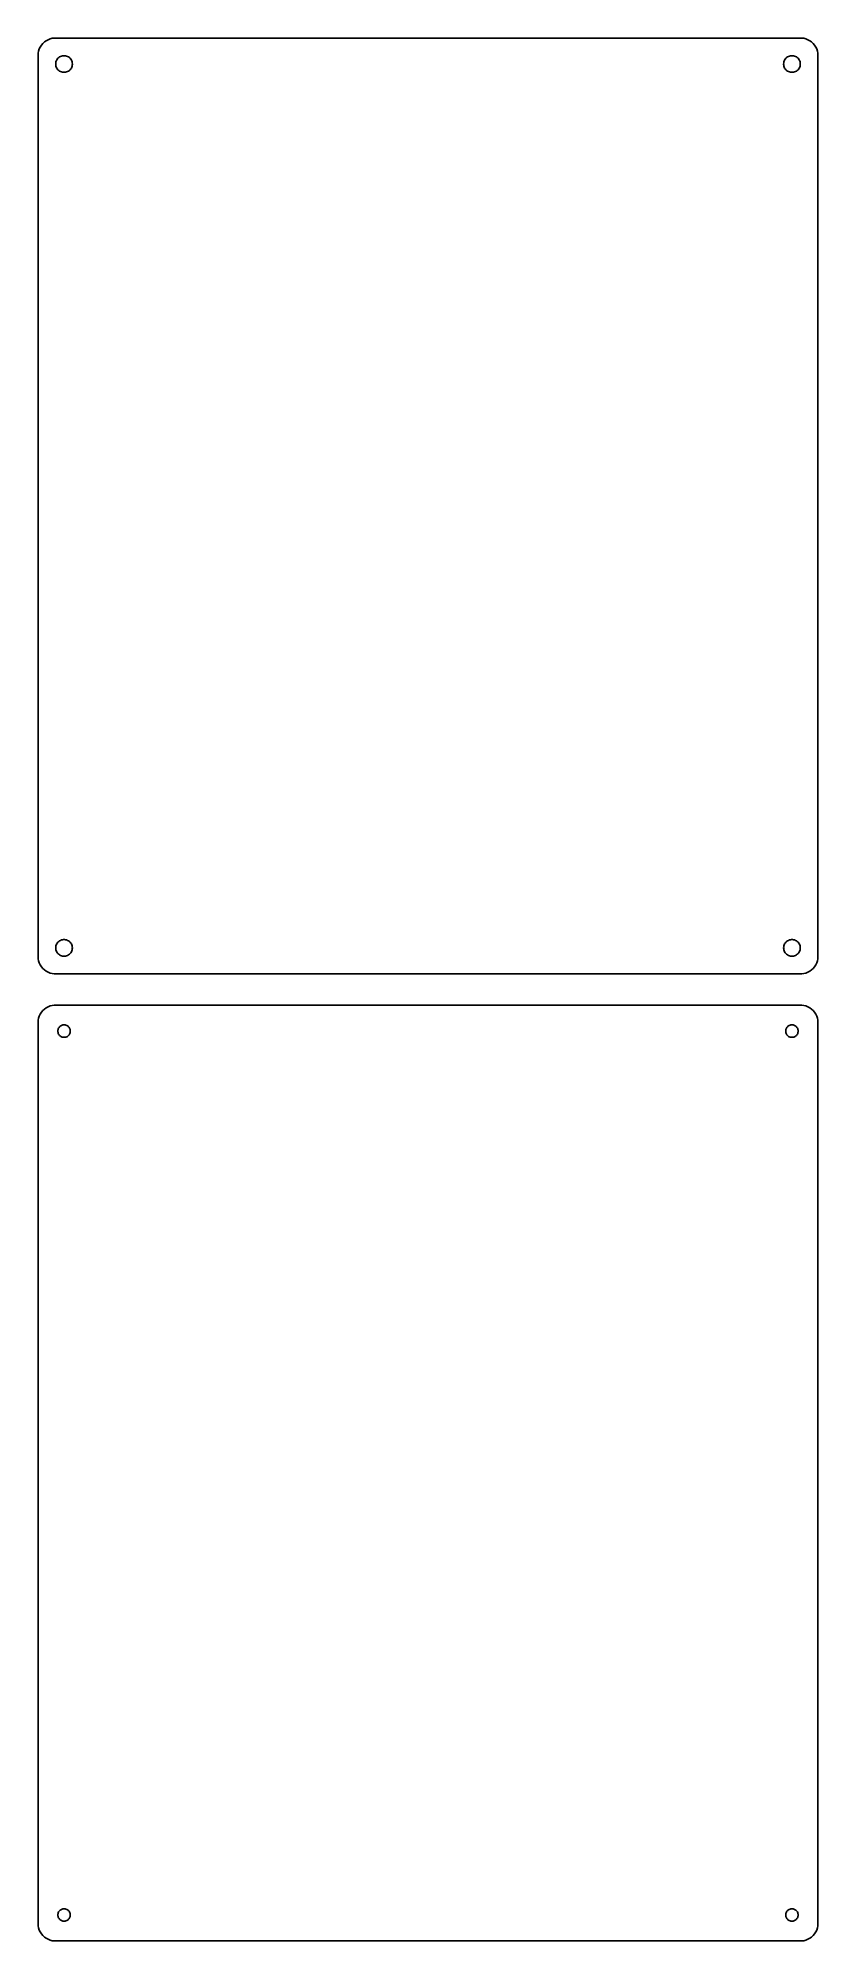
# Model space of a CAD drawing. Header units: metres. Extents: x -112 to 112, y 144 to 693.
import ezdxf

# ---------------------------------------------------------------- set-up
doc = ezdxf.new("R2010")
doc.units = ezdxf.units.M

msp = doc.modelspace()

# ---------------------------------------------------------------- linework, layer by layer
for p, q in [((-110.687, 691.853), (-111.145, 691.423)), ((-110.179, 692.222), (-110.687, 691.853)), ((-109.629, 692.524), (-110.179, 692.222)), ((-109.045, 692.755), (-109.629, 692.524)), ((-108.437, 692.911), (-109.045, 692.755)), ((-107.814, 692.99), (-108.437, 692.911)), ((107.814, 692.99), (-107.814, 692.99)), ((108.437, 692.911), (107.814, 692.99)), ((109.045, 692.755), (108.437, 692.911)), ((109.629, 692.524), (109.045, 692.755)), ((110.179, 692.222), (109.629, 692.524)), ((110.687, 691.853), (110.179, 692.222)), ((111.145, 691.423), (110.687, 691.853)), ((-112.461, 688.627), (-112.5, 688)), ((-112.5, 688), (-112.5, 428)), ((-112.343, 689.243), (-112.461, 688.627)), ((-112.149, 689.841), (-112.343, 689.243)), ((-111.882, 690.409), (-112.149, 689.841)), ((-111.545, 690.939), (-111.882, 690.409)), ((-111.145, 691.423), (-111.545, 690.939)), ((-107.325, 686.097), (-107.231, 686.383)), ((-107.231, 686.383), (-107.103, 686.656)), ((-107.103, 686.656), (-106.942, 686.911)), ((-106.942, 686.911), (-106.75, 687.143)), ((-106.75, 687.143), (-106.53, 687.349)), ((-106.53, 687.349), (-106.286, 687.526)), ((-106.286, 687.526), (-106.022, 687.672)), ((-106.022, 687.672), (-105.742, 687.783)), ((-105.742, 687.783), (-105.45, 687.857)), ((-105.45, 687.857), (-105.151, 687.895)), ((-105.151, 687.895), (-104.849, 687.895)), ((-104.849, 687.895), (-104.55, 687.857)), ((-104.55, 687.857), (-104.258, 687.783)), ((-104.258, 687.783), (-103.978, 687.672)), ((-103.978, 687.672), (-103.714, 687.526)), ((-103.714, 687.526), (-103.47, 687.349)), ((-103.47, 687.349), (-103.25, 687.143)), ((-103.25, 687.143), (-103.058, 686.911)), ((-103.058, 686.911), (-102.897, 686.656)), ((-102.897, 686.656), (-102.769, 686.383)), ((-102.769, 686.383), (-102.675, 686.097)), ((102.675, 686.097), (102.769, 686.383)), ((102.769, 686.383), (102.897, 686.656)), ((102.897, 686.656), (103.058, 686.911)), ((103.058, 686.911), (103.25, 687.143)), ((103.25, 687.143), (103.47, 687.349)), ((103.47, 687.349), (103.714, 687.526)), ((103.714, 687.526), (103.978, 687.672)), ((103.978, 687.672), (104.258, 687.783)), ((104.258, 687.783), (104.55, 687.857)), ((104.55, 687.857), (104.849, 687.895)), ((104.849, 687.895), (105.151, 687.895)), ((105.151, 687.895), (105.45, 687.857)), ((105.45, 687.857), (105.742, 687.783)), ((105.742, 687.783), (106.022, 687.672)), ((106.022, 687.672), (106.286, 687.526)), ((106.286, 687.526), (106.53, 687.349)), ((106.53, 687.349), (106.75, 687.143)), ((106.75, 687.143), (106.942, 686.911)), ((106.942, 686.911), (107.103, 686.656)), ((107.103, 686.656), (107.231, 686.383)), ((107.231, 686.383), (107.325, 686.097)), ((111.545, 690.939), (111.145, 691.423)), ((111.882, 690.409), (111.545, 690.939)), ((112.149, 689.841), (111.882, 690.409)), ((112.343, 689.243), (112.149, 689.841)), ((112.461, 688.627), (112.343, 689.243)), ((112.5, 688), (112.461, 688.627)), ((112.5, 428), (112.5, 688)), ((-107.4, 685.5), (-107.381, 685.801)), ((-107.381, 685.199), (-107.4, 685.5)), ((-107.381, 685.801), (-107.325, 686.097)), ((-107.325, 684.903), (-107.381, 685.199)), ((-107.231, 684.617), (-107.325, 684.903)), ((-107.103, 684.344), (-107.231, 684.617)), ((-106.942, 684.089), (-107.103, 684.344)), ((-106.75, 683.857), (-106.942, 684.089)), ((-106.53, 683.651), (-106.75, 683.857)), ((-106.286, 683.474), (-106.53, 683.651)), ((-106.022, 683.328), (-106.286, 683.474)), ((-105.742, 683.217), (-106.022, 683.328)), ((-105.45, 683.143), (-105.742, 683.217)), ((-105.151, 683.105), (-105.45, 683.143)), ((-104.849, 683.105), (-105.151, 683.105)), ((-104.55, 683.143), (-104.849, 683.105)), ((-104.258, 683.217), (-104.55, 683.143)), ((-103.978, 683.328), (-104.258, 683.217)), ((-103.714, 683.474), (-103.978, 683.328)), ((-103.47, 683.651), (-103.714, 683.474)), ((-103.25, 683.857), (-103.47, 683.651)), ((-103.058, 684.089), (-103.25, 683.857)), ((-102.897, 684.344), (-103.058, 684.089)), ((-102.769, 684.617), (-102.897, 684.344)), ((-102.675, 684.903), (-102.769, 684.617)), ((-102.675, 686.097), (-102.619, 685.801)), ((-102.619, 685.199), (-102.675, 684.903)), ((-102.619, 685.801), (-102.6, 685.5)), ((-102.6, 685.5), (-102.619, 685.199)), ((102.6, 685.5), (102.619, 685.801)), ((102.619, 685.199), (102.6, 685.5)), ((102.619, 685.801), (102.675, 686.097)), ((102.675, 684.903), (102.619, 685.199)), ((102.769, 684.617), (102.675, 684.903)), ((102.897, 684.344), (102.769, 684.617)), ((103.058, 684.089), (102.897, 684.344)), ((103.25, 683.857), (103.058, 684.089)), ((103.47, 683.651), (103.25, 683.857)), ((103.714, 683.474), (103.47, 683.651)), ((103.978, 683.328), (103.714, 683.474)), ((104.258, 683.217), (103.978, 683.328)), ((104.55, 683.143), (104.258, 683.217)), ((104.849, 683.105), (104.55, 683.143)), ((105.151, 683.105), (104.849, 683.105)), ((105.45, 683.143), (105.151, 683.105)), ((105.742, 683.217), (105.45, 683.143)), ((106.022, 683.328), (105.742, 683.217)), ((106.286, 683.474), (106.022, 683.328)), ((106.53, 683.651), (106.286, 683.474)), ((106.75, 683.857), (106.53, 683.651)), ((106.942, 684.089), (106.75, 683.857)), ((107.103, 684.344), (106.942, 684.089)), ((107.231, 684.617), (107.103, 684.344)), ((107.325, 684.903), (107.231, 684.617)), ((107.325, 686.097), (107.381, 685.801)), ((107.381, 685.199), (107.325, 684.903)), ((107.381, 685.801), (107.4, 685.5)), ((107.4, 685.5), (107.381, 685.199)), ((-107.4, 430.5), (-107.381, 430.801)), ((-107.381, 430.199), (-107.4, 430.5)), ((-107.381, 430.801), (-107.325, 431.097)), ((-107.325, 429.903), (-107.381, 430.199)), ((-107.325, 431.097), (-107.231, 431.383)), ((-107.231, 429.617), (-107.325, 429.903)), ((-107.231, 431.383), (-107.103, 431.656)), ((-107.103, 429.344), (-107.231, 429.617)), ((-107.103, 431.656), (-106.942, 431.911)), ((-106.942, 429.089), (-107.103, 429.344)), ((-106.942, 431.911), (-106.75, 432.143)), ((-106.75, 428.857), (-106.942, 429.089)), ((-106.75, 432.143), (-106.53, 432.349)), ((-106.53, 428.651), (-106.75, 428.857)), ((-106.53, 432.349), (-106.286, 432.526)), ((-106.286, 428.474), (-106.53, 428.651)), ((-106.286, 432.526), (-106.022, 432.672)), ((-106.022, 428.328), (-106.286, 428.474)), ((-106.022, 432.672), (-105.742, 432.783)), ((-105.742, 428.217), (-106.022, 428.328)), ((-105.742, 432.783), (-105.45, 432.857)), ((-105.45, 428.143), (-105.742, 428.217)), ((-105.45, 432.857), (-105.151, 432.895)), ((-105.151, 432.895), (-104.849, 432.895)), ((-104.849, 432.895), (-104.55, 432.857)), ((-104.55, 432.857), (-104.258, 432.783)), ((-104.258, 428.217), (-104.55, 428.143)), ((-104.258, 432.783), (-103.978, 432.672)), ((-103.978, 428.328), (-104.258, 428.217)), ((-103.978, 432.672), (-103.714, 432.526)), ((-103.714, 428.474), (-103.978, 428.328)), ((-103.714, 432.526), (-103.47, 432.349)), ((-103.47, 428.651), (-103.714, 428.474)), ((-103.47, 432.349), (-103.25, 432.143)), ((-103.25, 428.857), (-103.47, 428.651)), ((-103.25, 432.143), (-103.058, 431.911)), ((-103.058, 429.089), (-103.25, 428.857)), ((-103.058, 431.911), (-102.897, 431.656)), ((-102.897, 429.344), (-103.058, 429.089)), ((-102.897, 431.656), (-102.769, 431.383)), ((-102.769, 429.617), (-102.897, 429.344)), ((-102.769, 431.383), (-102.675, 431.097)), ((-102.675, 429.903), (-102.769, 429.617)), ((-102.675, 431.097), (-102.619, 430.801)), ((-102.619, 430.199), (-102.675, 429.903)), ((-102.619, 430.801), (-102.6, 430.5)), ((-102.6, 430.5), (-102.619, 430.199)), ((102.6, 430.5), (102.619, 430.801)), ((102.619, 430.199), (102.6, 430.5)), ((102.619, 430.801), (102.675, 431.097)), ((102.675, 429.903), (102.619, 430.199)), ((102.675, 431.097), (102.769, 431.383)), ((102.769, 429.617), (102.675, 429.903)), ((102.769, 431.383), (102.897, 431.656)), ((102.897, 429.344), (102.769, 429.617)), ((102.897, 431.656), (103.058, 431.911)), ((103.058, 429.089), (102.897, 429.344)), ((103.058, 431.911), (103.25, 432.143)), ((103.25, 428.857), (103.058, 429.089)), ((103.25, 432.143), (103.47, 432.349)), ((103.47, 428.651), (103.25, 428.857)), ((103.47, 432.349), (103.714, 432.526)), ((103.714, 428.474), (103.47, 428.651)), ((103.714, 432.526), (103.978, 432.672)), ((103.978, 428.328), (103.714, 428.474)), ((103.978, 432.672), (104.258, 432.783)), ((104.258, 428.217), (103.978, 428.328)), ((104.258, 432.783), (104.55, 432.857)), ((104.55, 428.143), (104.258, 428.217)), ((104.55, 432.857), (104.849, 432.895)), ((104.849, 432.895), (105.151, 432.895)), ((105.151, 432.895), (105.45, 432.857)), ((105.45, 432.857), (105.742, 432.783)), ((105.742, 428.217), (105.45, 428.143)), ((105.742, 432.783), (106.022, 432.672)), ((106.022, 428.328), (105.742, 428.217)), ((106.022, 432.672), (106.286, 432.526)), ((106.286, 428.474), (106.022, 428.328)), ((106.286, 432.526), (106.53, 432.349)), ((106.53, 428.651), (106.286, 428.474)), ((106.53, 432.349), (106.75, 432.143)), ((106.75, 428.857), (106.53, 428.651)), ((106.75, 432.143), (106.942, 431.911)), ((106.942, 429.089), (106.75, 428.857)), ((106.942, 431.911), (107.103, 431.656)), ((107.103, 429.344), (106.942, 429.089)), ((107.103, 431.656), (107.231, 431.383)), ((107.231, 429.617), (107.103, 429.344)), ((107.231, 431.383), (107.325, 431.097)), ((107.325, 429.903), (107.231, 429.617)), ((107.325, 431.097), (107.381, 430.801)), ((107.381, 430.199), (107.325, 429.903)), ((107.381, 430.801), (107.4, 430.5)), ((107.4, 430.5), (107.381, 430.199)), ((-112.5, 428), (-112.461, 427.373)), ((-112.461, 427.373), (-112.343, 426.757)), ((-112.343, 426.757), (-112.149, 426.159)), ((-112.149, 426.159), (-111.882, 425.591)), ((-111.882, 425.591), (-111.545, 425.061)), ((-111.545, 425.061), (-111.145, 424.577)), ((-111.145, 424.577), (-110.687, 424.147)), ((-110.687, 424.147), (-110.179, 423.778)), ((-110.179, 423.778), (-109.629, 423.476)), ((-109.629, 423.476), (-109.045, 423.245)), ((-109.045, 423.245), (-108.437, 423.089)), ((-108.437, 423.089), (-107.814, 423.01)), ((-107.814, 423.01), (107.814, 423.01)), ((-105.151, 428.105), (-105.45, 428.143)), ((-104.849, 428.105), (-105.151, 428.105)), ((-104.55, 428.143), (-104.849, 428.105)), ((104.849, 428.105), (104.55, 428.143)), ((105.151, 428.105), (104.849, 428.105)), ((105.45, 428.143), (105.151, 428.105)), ((107.814, 423.01), (108.437, 423.089)), ((108.437, 423.089), (109.045, 423.245)), ((109.045, 423.245), (109.629, 423.476)), ((109.629, 423.476), (110.179, 423.778)), ((110.179, 423.778), (110.687, 424.147)), ((110.687, 424.147), (111.145, 424.577)), ((111.145, 424.577), (111.545, 425.061)), ((111.545, 425.061), (111.882, 425.591)), ((111.882, 425.591), (112.149, 426.159)), ((112.149, 426.159), (112.343, 426.757)), ((112.343, 426.757), (112.461, 427.373)), ((112.461, 427.373), (112.5, 428)), ((-111.545, 411.939), (-111.882, 411.409)), ((-111.145, 412.423), (-111.545, 411.939)), ((-110.687, 412.853), (-111.145, 412.423)), ((-110.179, 413.222), (-110.687, 412.853)), ((-109.629, 413.524), (-110.179, 413.222)), ((-109.045, 413.755), (-109.629, 413.524)), ((-108.437, 413.911), (-109.045, 413.755)), ((-107.814, 413.99), (-108.437, 413.911)), ((107.814, 413.99), (-107.814, 413.99)), ((108.437, 413.911), (107.814, 413.99)), ((109.045, 413.755), (108.437, 413.911)), ((109.629, 413.524), (109.045, 413.755)), ((110.179, 413.222), (109.629, 413.524)), ((110.687, 412.853), (110.179, 413.222)), ((111.145, 412.423), (110.687, 412.853)), ((111.545, 411.939), (111.145, 412.423)), ((111.882, 411.409), (111.545, 411.939)), ((-112.461, 409.627), (-112.5, 409)), ((-112.5, 409), (-112.5, 149)), ((-112.343, 410.243), (-112.461, 409.627)), ((-112.149, 410.841), (-112.343, 410.243)), ((-111.882, 411.409), (-112.149, 410.841)), ((-106.8, 406.5), (-106.786, 406.726)), ((-106.786, 406.274), (-106.8, 406.5)), ((-106.786, 406.726), (-106.743, 406.948)), ((-106.743, 406.052), (-106.786, 406.274)), ((-106.743, 406.948), (-106.674, 407.163)), ((-106.674, 407.163), (-106.577, 407.367)), ((-106.577, 407.367), (-106.456, 407.558)), ((-106.456, 407.558), (-106.312, 407.732)), ((-106.312, 407.732), (-106.147, 407.887)), ((-106.147, 407.887), (-105.964, 408.02)), ((-105.964, 408.02), (-105.766, 408.129)), ((-105.766, 408.129), (-105.556, 408.212)), ((-105.556, 408.212), (-105.337, 408.268)), ((-105.337, 408.268), (-105.113, 408.296)), ((-105.113, 408.296), (-104.887, 408.296)), ((-104.887, 408.296), (-104.663, 408.268)), ((-104.663, 408.268), (-104.444, 408.212)), ((-104.444, 408.212), (-104.234, 408.129)), ((-104.234, 408.129), (-104.036, 408.02)), ((-104.036, 408.02), (-103.853, 407.887)), ((-103.853, 407.887), (-103.688, 407.732)), ((-103.688, 407.732), (-103.544, 407.558)), ((-103.544, 407.558), (-103.423, 407.367)), ((-103.423, 407.367), (-103.326, 407.163)), ((-103.326, 407.163), (-103.257, 406.948)), ((-103.257, 406.948), (-103.214, 406.726)), ((-103.214, 406.274), (-103.257, 406.052)), ((-103.214, 406.726), (-103.2, 406.5)), ((-103.2, 406.5), (-103.214, 406.274)), ((103.2, 406.5), (103.214, 406.726)), ((103.214, 406.274), (103.2, 406.5)), ((103.214, 406.726), (103.257, 406.948)), ((103.257, 406.052), (103.214, 406.274)), ((103.257, 406.948), (103.326, 407.163)), ((103.326, 407.163), (103.423, 407.367)), ((103.423, 407.367), (103.544, 407.558)), ((103.544, 407.558), (103.688, 407.732)), ((103.688, 407.732), (103.853, 407.887)), ((103.853, 407.887), (104.036, 408.02)), ((104.036, 408.02), (104.234, 408.129)), ((104.234, 408.129), (104.444, 408.212)), ((104.444, 408.212), (104.663, 408.268)), ((104.663, 408.268), (104.887, 408.296)), ((104.887, 408.296), (105.113, 408.296)), ((105.113, 408.296), (105.337, 408.268)), ((105.337, 408.268), (105.556, 408.212)), ((105.556, 408.212), (105.766, 408.129)), ((105.766, 408.129), (105.964, 408.02)), ((105.964, 408.02), (106.147, 407.887)), ((106.147, 407.887), (106.312, 407.732)), ((106.312, 407.732), (106.456, 407.558)), ((106.456, 407.558), (106.577, 407.367)), ((106.577, 407.367), (106.674, 407.163)), ((106.674, 407.163), (106.743, 406.948)), ((106.743, 406.948), (106.786, 406.726)), ((106.786, 406.274), (106.743, 406.052)), ((106.786, 406.726), (106.8, 406.5)), ((106.8, 406.5), (106.786, 406.274)), ((112.149, 410.841), (111.882, 411.409)), ((112.343, 410.243), (112.149, 410.841)), ((112.461, 409.627), (112.343, 410.243)), ((112.5, 409), (112.461, 409.627)), ((112.5, 149), (112.5, 409)), ((-106.674, 405.837), (-106.743, 406.052)), ((-106.577, 405.633), (-106.674, 405.837)), ((-106.456, 405.442), (-106.577, 405.633)), ((-106.312, 405.268), (-106.456, 405.442)), ((-106.147, 405.113), (-106.312, 405.268)), ((-105.964, 404.98), (-106.147, 405.113)), ((-105.766, 404.871), (-105.964, 404.98)), ((-105.556, 404.788), (-105.766, 404.871)), ((-105.337, 404.732), (-105.556, 404.788)), ((-105.113, 404.704), (-105.337, 404.732)), ((-104.887, 404.704), (-105.113, 404.704)), ((-104.663, 404.732), (-104.887, 404.704)), ((-104.444, 404.788), (-104.663, 404.732)), ((-104.234, 404.871), (-104.444, 404.788)), ((-104.036, 404.98), (-104.234, 404.871)), ((-103.853, 405.113), (-104.036, 404.98)), ((-103.688, 405.268), (-103.853, 405.113)), ((-103.544, 405.442), (-103.688, 405.268)), ((-103.423, 405.633), (-103.544, 405.442)), ((-103.326, 405.837), (-103.423, 405.633)), ((-103.257, 406.052), (-103.326, 405.837)), ((103.326, 405.837), (103.257, 406.052)), ((103.423, 405.633), (103.326, 405.837)), ((103.544, 405.442), (103.423, 405.633)), ((103.688, 405.268), (103.544, 405.442)), ((103.853, 405.113), (103.688, 405.268)), ((104.036, 404.98), (103.853, 405.113)), ((104.234, 404.871), (104.036, 404.98)), ((104.444, 404.788), (104.234, 404.871)), ((104.663, 404.732), (104.444, 404.788)), ((104.887, 404.704), (104.663, 404.732)), ((105.113, 404.704), (104.887, 404.704)), ((105.337, 404.732), (105.113, 404.704)), ((105.556, 404.788), (105.337, 404.732)), ((105.766, 404.871), (105.556, 404.788)), ((105.964, 404.98), (105.766, 404.871)), ((106.147, 405.113), (105.964, 404.98)), ((106.312, 405.268), (106.147, 405.113)), ((106.456, 405.442), (106.312, 405.268)), ((106.577, 405.633), (106.456, 405.442)), ((106.674, 405.837), (106.577, 405.633)), ((106.743, 406.052), (106.674, 405.837)), ((-112.5, 149), (-112.461, 148.373)), ((-112.461, 148.373), (-112.343, 147.757)), ((-106.8, 151.5), (-106.786, 151.726)), ((-106.786, 151.274), (-106.8, 151.5)), ((-106.786, 151.726), (-106.743, 151.948)), ((-106.743, 151.052), (-106.786, 151.274)), ((-106.743, 151.948), (-106.674, 152.163)), ((-106.674, 150.837), (-106.743, 151.052)), ((-106.674, 152.163), (-106.577, 152.367)), ((-106.577, 150.633), (-106.674, 150.837)), ((-106.577, 152.367), (-106.456, 152.558)), ((-106.456, 150.442), (-106.577, 150.633)), ((-106.456, 152.558), (-106.312, 152.732)), ((-106.312, 150.268), (-106.456, 150.442)), ((-106.312, 152.732), (-106.147, 152.887)), ((-106.147, 150.113), (-106.312, 150.268)), ((-106.147, 152.887), (-105.964, 153.02)), ((-105.964, 149.98), (-106.147, 150.113)), ((-105.964, 153.02), (-105.766, 153.129)), ((-105.766, 149.871), (-105.964, 149.98)), ((-105.766, 153.129), (-105.556, 153.212)), ((-105.556, 149.788), (-105.766, 149.871)), ((-105.556, 153.212), (-105.337, 153.268)), ((-105.337, 149.732), (-105.556, 149.788)), ((-105.337, 153.268), (-105.113, 153.296)), ((-105.113, 149.704), (-105.337, 149.732)), ((-105.113, 153.296), (-104.887, 153.296)), ((-104.887, 149.704), (-105.113, 149.704)), ((-104.887, 153.296), (-104.663, 153.268)), ((-104.663, 149.732), (-104.887, 149.704)), ((-104.663, 153.268), (-104.444, 153.212)), ((-104.444, 149.788), (-104.663, 149.732)), ((-104.444, 153.212), (-104.234, 153.129)), ((-104.234, 149.871), (-104.444, 149.788)), ((-104.234, 153.129), (-104.036, 153.02)), ((-104.036, 149.98), (-104.234, 149.871)), ((-104.036, 153.02), (-103.853, 152.887)), ((-103.853, 150.113), (-104.036, 149.98)), ((-103.853, 152.887), (-103.688, 152.732)), ((-103.688, 150.268), (-103.853, 150.113)), ((-103.688, 152.732), (-103.544, 152.558)), ((-103.544, 150.442), (-103.688, 150.268)), ((-103.544, 152.558), (-103.423, 152.367)), ((-103.423, 150.633), (-103.544, 150.442)), ((-103.423, 152.367), (-103.326, 152.163)), ((-103.326, 150.837), (-103.423, 150.633)), ((-103.326, 152.163), (-103.257, 151.948)), ((-103.257, 151.052), (-103.326, 150.837)), ((-103.257, 151.948), (-103.214, 151.726)), ((-103.214, 151.274), (-103.257, 151.052)), ((-103.214, 151.726), (-103.2, 151.5)), ((-103.2, 151.5), (-103.214, 151.274)), ((103.2, 151.5), (103.214, 151.726)), ((103.214, 151.274), (103.2, 151.5)), ((103.214, 151.726), (103.257, 151.948)), ((103.257, 151.052), (103.214, 151.274)), ((103.257, 151.948), (103.326, 152.163)), ((103.326, 150.837), (103.257, 151.052)), ((103.326, 152.163), (103.423, 152.367)), ((103.423, 150.633), (103.326, 150.837)), ((103.423, 152.367), (103.544, 152.558)), ((103.544, 150.442), (103.423, 150.633)), ((103.544, 152.558), (103.688, 152.732)), ((103.688, 150.268), (103.544, 150.442)), ((103.688, 152.732), (103.853, 152.887)), ((103.853, 150.113), (103.688, 150.268)), ((103.853, 152.887), (104.036, 153.02)), ((104.036, 149.98), (103.853, 150.113)), ((104.036, 153.02), (104.234, 153.129)), ((104.234, 149.871), (104.036, 149.98)), ((104.234, 153.129), (104.444, 153.212)), ((104.444, 149.788), (104.234, 149.871)), ((104.444, 153.212), (104.663, 153.268)), ((104.663, 149.732), (104.444, 149.788)), ((104.663, 153.268), (104.887, 153.296)), ((104.887, 149.704), (104.663, 149.732)), ((104.887, 153.296), (105.113, 153.296)), ((105.113, 149.704), (104.887, 149.704)), ((105.113, 153.296), (105.337, 153.268)), ((105.337, 149.732), (105.113, 149.704)), ((105.337, 153.268), (105.556, 153.212)), ((105.556, 149.788), (105.337, 149.732)), ((105.556, 153.212), (105.766, 153.129)), ((105.766, 149.871), (105.556, 149.788)), ((105.766, 153.129), (105.964, 153.02)), ((105.964, 149.98), (105.766, 149.871)), ((105.964, 153.02), (106.147, 152.887)), ((106.147, 150.113), (105.964, 149.98)), ((106.147, 152.887), (106.312, 152.732)), ((106.312, 150.268), (106.147, 150.113)), ((106.312, 152.732), (106.456, 152.558)), ((106.456, 150.442), (106.312, 150.268)), ((106.456, 152.558), (106.577, 152.367)), ((106.577, 150.633), (106.456, 150.442)), ((106.577, 152.367), (106.674, 152.163)), ((106.674, 150.837), (106.577, 150.633)), ((106.674, 152.163), (106.743, 151.948)), ((106.743, 151.052), (106.674, 150.837)), ((106.743, 151.948), (106.786, 151.726)), ((106.786, 151.274), (106.743, 151.052)), ((106.786, 151.726), (106.8, 151.5)), ((106.8, 151.5), (106.786, 151.274)), ((112.343, 147.757), (112.461, 148.373)), ((112.461, 148.373), (112.5, 149)), ((-112.343, 147.757), (-112.149, 147.159)), ((-112.149, 147.159), (-111.882, 146.591)), ((-111.882, 146.591), (-111.545, 146.061)), ((-111.545, 146.061), (-111.145, 145.577)), ((-111.145, 145.577), (-110.687, 145.147)), ((-110.687, 145.147), (-110.179, 144.778)), ((-110.179, 144.778), (-109.629, 144.476)), ((-109.629, 144.476), (-109.045, 144.245)), ((-109.045, 144.245), (-108.437, 144.089)), ((-108.437, 144.089), (-107.814, 144.01)), ((-107.814, 144.01), (107.814, 144.01)), ((107.814, 144.01), (108.437, 144.089)), ((108.437, 144.089), (109.045, 144.245)), ((109.045, 144.245), (109.629, 144.476)), ((109.629, 144.476), (110.179, 144.778)), ((110.179, 144.778), (110.687, 145.147)), ((110.687, 145.147), (111.145, 145.577)), ((111.145, 145.577), (111.545, 146.061)), ((111.545, 146.061), (111.882, 146.591)), ((111.882, 146.591), (112.149, 147.159)), ((112.149, 147.159), (112.343, 147.757))]:
    msp.add_line(p, q)

doc.saveas('drawing.dxf')
